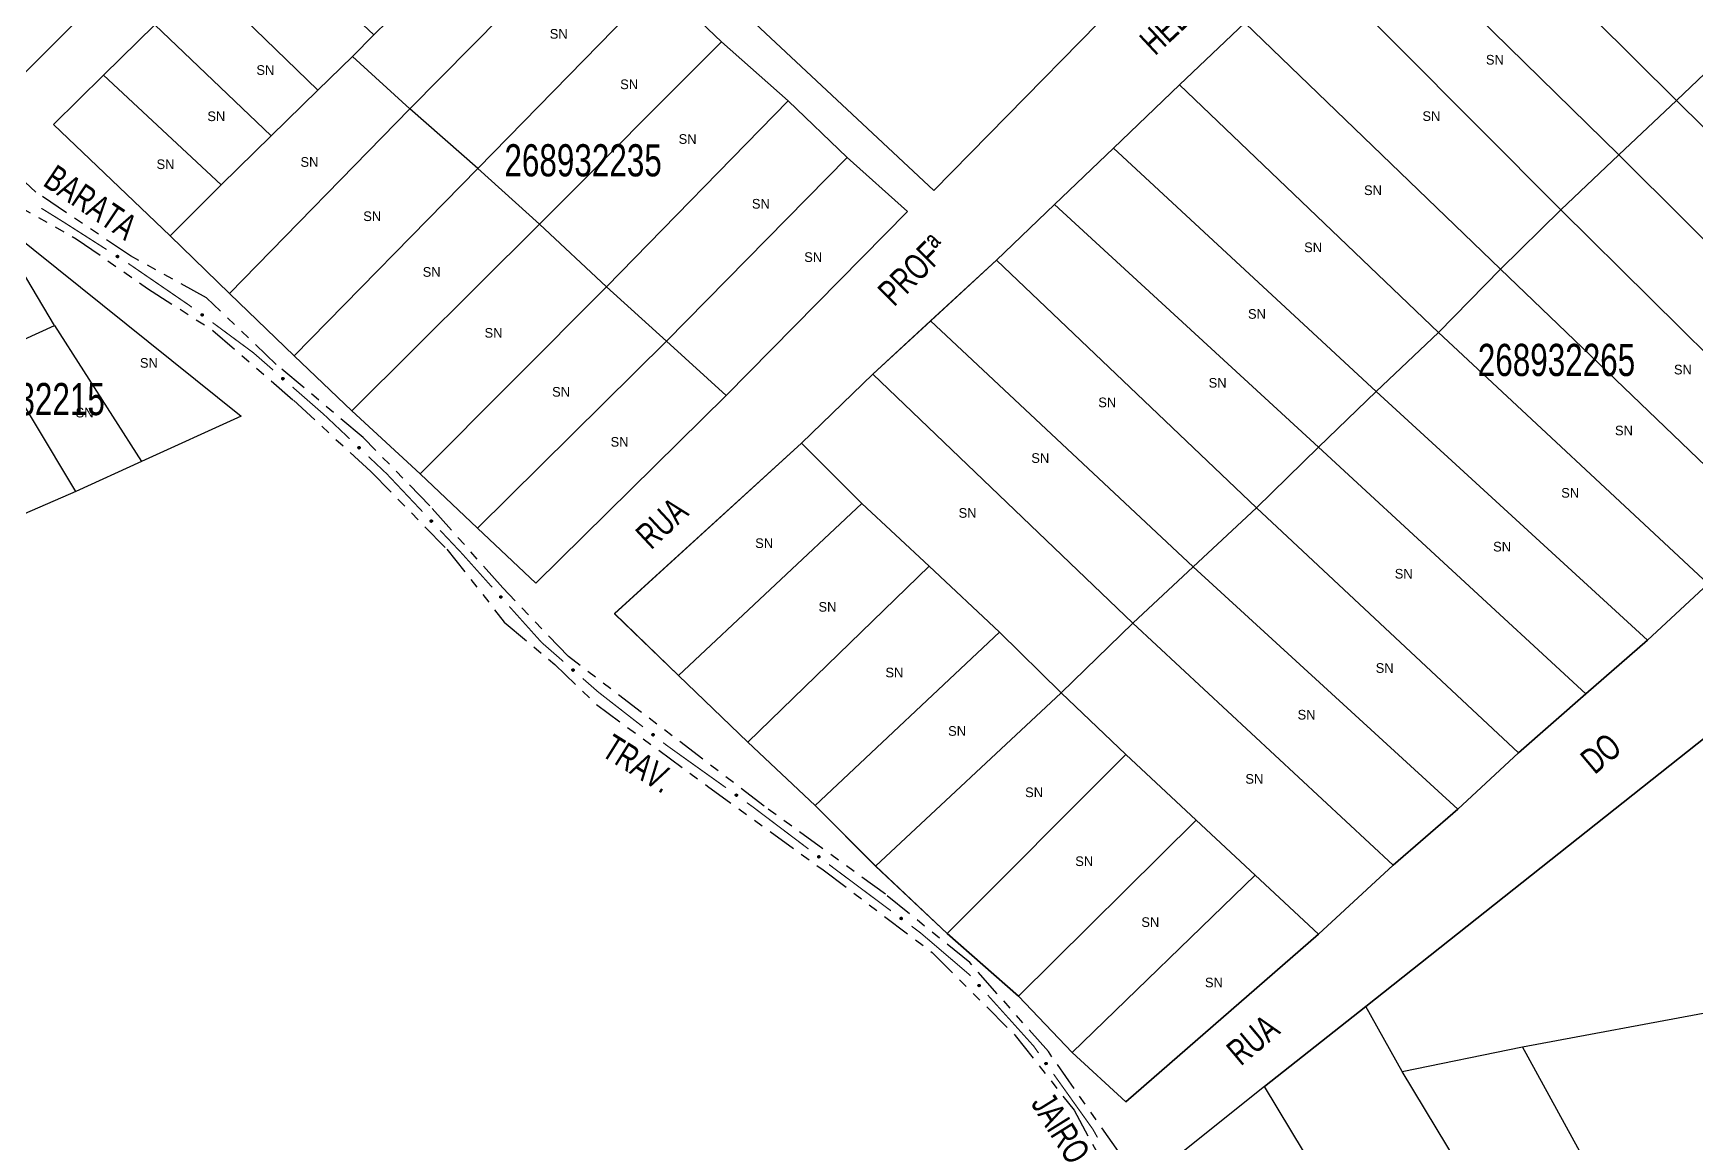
# Model space of a CAD drawing. Extents: x 207981 to 210201, y 4876477 to 4878908.
# Drawn here: x 208830 to 209088.5, y 4877516 to 4877688.4 of the extents above; entities that cross this region are included whole.
import ezdxf
from ezdxf.enums import TextEntityAlignment as Align

# ---------------------------------------------------------------- set-up
doc = ezdxf.new("R2010")
doc.units = 0
doc.header["$LTSCALE"] = 1.5
doc.header["$MEASUREMENT"] = 0
doc.linetypes.add('TRACO_25', pattern=[8, 3, -1, 1, -1, 1, -1])
for name, color, linetype in [('CD_MALHA_LOTES', 7, 'CONTINUOUS'), ('CD_TXT_QUADRA', 255, 'CONTINUOUS'), ('RU-QUADRA', 210, 'CONTINUOUS'), ('SV-EIXO-RUA-N-PAV', 6, 'CONTINUOUS'), ('SV-RUA-NAO-PAV', 7, 'CONTINUOUS'), ('SV-TXT-RUA-N-PAV', 7, 'CONTINUOUS'), ('Th_NmrPort', 1, 'CONTINUOUS')]:
    doc.layers.add(name, color=color, linetype=linetype)
doc.styles.add('ARIAL', font='ARIAL.SHX')

msp = doc.modelspace()

# ---------------------------------------------------------------- linework, layer by layer
at = {"layer": 'CD_MALHA_LOTES', "linetype": 'Continuous', "flags": 128}
for points in [[(208894.67, 4877734.41), (208970.02, 4877663.98)], [(209046.8, 4877716.4), (209085.49, 4877677.93)], [(208852.44, 4877705.95), (208825.6, 4877679.11)], [(209076.51, 4877669.49), (209037.4, 4877707.85)], [(208882.97, 4877688.14), (208864.790585, 4877705.251759)], [(208888.53, 4877676.65), (208917.33, 4877705.77)], [(208970.02, 4877663.98), (209006.99, 4877701.6)], [(209067.53, 4877660.94), (209029.06, 4877699.62)], [(208874.26, 4877679.53), (208856.31983, 4877696.9441)], [(208882.97, 4877688.14), (208891.89, 4877696.9)], [(208899.11, 4877667.4), (208927.37, 4877696.26)], [(208927.37, 4877696.26), (208936.99, 4877687.07)], [(208840.941176, 4877681.861549), (208848.929373, 4877689.69594)], [(208866.99, 4877672.43), (208848.929373, 4877689.69594)], [(208879.66, 4877684.77), (208882.97, 4877688.14)], [(209008.22, 4877680.39), (209018.37, 4877690.01)], [(209058.13, 4877651.75), (209018.37, 4877690.01)], [(208908.73, 4877658.75), (208936.99, 4877687.07)], [(208936.99, 4877687.07), (208947.36, 4877677.88)], [(209085.49, 4877677.93), (209095.32, 4877687.33)], [(208879.66, 4877684.77), (208874.26, 4877679.53)], [(208888.53, 4877676.65), (208879.66, 4877684.77)], [(208840.941176, 4877681.861549), (208833.17, 4877674.24)], [(208859.24, 4877664.84), (208840.941176, 4877681.861549)], [(208997.96, 4877670.56), (209008.22, 4877680.39)], [(209048.51, 4877641.91), (209008.22, 4877680.39)], [(208866.99, 4877672.43), (208874.26, 4877679.53)], [(208919.15, 4877648.97), (208947.36, 4877677.88)], [(208947.36, 4877677.88), (208956.55, 4877669.11)], [(209076.51, 4877669.49), (209085.49, 4877677.93)], [(209085.49, 4877677.93), (209127.7, 4877636.3)], [(208860.53, 4877647.95), (208888.53, 4877676.65)], [(208899.11, 4877667.4), (208888.53, 4877676.65)], [(208833.17, 4877674.24), (208851.28, 4877656.93)], [(208859.24, 4877664.84), (208866.99, 4877672.43)], [(208988.77, 4877661.79), (208997.96, 4877670.56)], [(209038.79, 4877632.72), (208997.96, 4877670.56)], [(208870.57, 4877638.28), (208899.11, 4877667.4)], [(208908.73, 4877658.75), (208899.11, 4877667.4)], [(208928.44, 4877640.53), (208956.55, 4877669.11)], [(208956.55, 4877669.11), (208965.95, 4877660.67)], [(209067.53, 4877660.94), (209076.51, 4877669.49)], [(209118.51, 4877627.75), (209076.51, 4877669.49)], [(208851.28, 4877656.93), (208859.24, 4877664.84)], [(208833.32, 4877642.99), (208822.83, 4877660.53)], [(208822.83, 4877660.53), (208862.33, 4877628.89)], [(208965.95, 4877660.67), (208937.74, 4877632.08)], [(208979.79, 4877653.14), (208988.77, 4877661.79)], [(209029.81, 4877624.07), (208988.77, 4877661.79)], [(209058.13, 4877651.75), (209067.53, 4877660.94)], [(209109.32, 4877619.63), (209067.53, 4877660.94)], [(208860.53, 4877647.95), (208851.28, 4877656.93)], [(208879.55, 4877629.73), (208908.73, 4877658.75)], [(208919.15, 4877648.97), (208908.73, 4877658.75)], [(208969.53, 4877643.73), (208979.79, 4877653.14)], [(209020.19, 4877614.66), (208979.79, 4877653.14)], [(209048.51, 4877641.91), (209058.13, 4877651.75)], [(209100.34, 4877611.3), (209058.13, 4877651.75)], [(208870.57, 4877638.28), (208860.53, 4877647.95)], [(208890.18, 4877619.95), (208919.15, 4877648.97)], [(208928.44, 4877640.53), (208919.15, 4877648.97)], [(208823.73, 4877638.64), (208833.32, 4877642.99)], [(208833.32, 4877642.99), (208846.82, 4877621.85)], [(208960.56, 4877635.4), (208969.53, 4877643.73)], [(209010.36, 4877605.47), (208969.53, 4877643.73)], [(209038.79, 4877632.72), (209048.51, 4877641.91)], [(209090.4, 4877602.85), (209048.51, 4877641.91)], [(208899.05, 4877611.51), (208928.44, 4877640.53)], [(208937.74, 4877632.08), (208928.44, 4877640.53)], [(208836.62, 4877617.2), (208823.73, 4877638.64)], [(208879.55, 4877629.73), (208870.57, 4877638.28)], [(208949.44, 4877624.71), (208960.56, 4877635.4)], [(209000.95, 4877596.71), (208960.56, 4877635.4)], [(208937.74, 4877632.08), (208908.14, 4877602.96)], [(209029.81, 4877624.07), (209038.79, 4877632.72)], [(209081, 4877594.09), (209038.79, 4877632.72)], [(208862.33, 4877628.89), (208846.82, 4877621.85)], [(208890.18, 4877619.95), (208879.55, 4877629.73)], [(208920.37, 4877598.2), (208949.44, 4877624.71)], [(208958.85, 4877615.3), (208949.44, 4877624.71)], [(209020.19, 4877614.66), (209029.81, 4877624.07)], [(209071.38, 4877585.75), (209029.81, 4877624.07)], [(208846.82, 4877621.85), (208836.62, 4877617.2)], [(208899.05, 4877611.51), (208890.18, 4877619.95)], [(208836.62, 4877617.2), (208826.28, 4877612.7)], [(208930.344622, 4877588.590889), (208958.85, 4877615.3)], [(208969.32, 4877605.58), (208958.85, 4877615.3)], [(209010.36, 4877605.47), (209020.19, 4877614.66)], [(209060.91, 4877576.56), (209020.19, 4877614.66)], [(208908.14, 4877602.96), (208899.05, 4877611.51)], [(208941.11, 4877578.22), (208969.32, 4877605.58)], [(208980.22, 4877595.32), (208969.32, 4877605.58)], [(209000.95, 4877596.71), (209010.36, 4877605.47)], [(209051.5, 4877567.8), (209010.36, 4877605.47)], [(209090.4, 4877602.85), (209081, 4877594.09)], [(208930.344622, 4877588.590889), (208920.37, 4877598.2)], [(209037.19, 4877537.17), (209115.96, 4877599.57)], [(208951.58, 4877568.39), (208980.22, 4877595.32)], [(208980.22, 4877595.32), (208989.84, 4877585.91)], [(208989.84, 4877585.91), (209000.95, 4877596.71)], [(209041.46, 4877559.14), (209000.95, 4877596.71)], [(209081, 4877594.09), (209071.38, 4877585.75)], [(208941.11, 4877578.22), (208930.344622, 4877588.590889)], [(208960.98, 4877558.98), (208989.84, 4877585.91)], [(208999.89, 4877576.3), (208989.84, 4877585.91)], [(209071.38, 4877585.75), (209060.91, 4877576.56)], [(208951.58, 4877568.39), (208941.11, 4877578.22)], [(208972.1, 4877548.51), (208999.89, 4877576.3)], [(209010.79, 4877566.14), (208999.89, 4877576.3)], [(209060.91, 4877576.56), (209051.5, 4877567.8)], [(208960.98, 4877558.98), (208951.58, 4877568.39)], [(209051.5, 4877567.8), (209041.46, 4877559.14)], [(208983.21, 4877538.78), (209010.79, 4877566.14)], [(209019.98, 4877557.59), (209010.79, 4877566.14)], [(208972.1, 4877548.51), (208960.98, 4877558.98)], [(209041.46, 4877559.14), (209029.81, 4877548.4)], [(208991.55, 4877530.02), (209019.98, 4877557.59)], [(209019.98, 4877557.59), (209029.81, 4877548.4)], [(208983.21, 4877538.78), (208972.1, 4877548.51)], [(209029.81, 4877548.4), (208999.89, 4877522.33)], [(208991.55, 4877530.02), (208983.21, 4877538.78)], [(209021.42, 4877524.75), (209037.19, 4877537.17)], [(209042.82, 4877527.04), (209037.19, 4877537.17)], [(209061.57, 4877530.92), (209091.05, 4877536.41)], [(209042.82, 4877527.04), (209061.57, 4877530.92)], [(209115.28, 4877432.87), (209061.57, 4877530.92)], [(208999.89, 4877522.33), (208991.55, 4877530.02)], [(209072.92, 4877477.29), (209042.82, 4877527.04)], [(209021.42, 4877524.75), (209006.18, 4877512.56)], [(209055.85, 4877467.69), (209021.42, 4877524.75)]]:
    msp.add_lwpolyline(points, dxfattribs=at)
at = {"layer": 'RU-QUADRA', "linetype": 'Continuous', "flags": 128}
for points in [[(208932.4, 4877772.56), (209006.99, 4877701.6), (208970.02, 4877663.98), (208894.67, 4877734.41)], [(208908.14, 4877602.96), (208899.05, 4877611.51), (208890.18, 4877619.95), (208879.55, 4877629.73), (208870.57, 4877638.28), (208860.53, 4877647.95), (208851.28, 4877656.93), (208833.17, 4877674.24), (208840.941176, 4877681.861549), (208848.929373, 4877689.69594), (208856.31983, 4877696.9441), (208864.790585, 4877705.251759), (208873.181356, 4877713.480973), (208881.594473, 4877721.732102), (208890.82, 4877730.78), (208909.21, 4877714.21), (208917.33, 4877705.77), (208927.37, 4877696.26), (208936.99, 4877687.07), (208947.36, 4877677.88), (208956.55, 4877669.11), (208965.95, 4877660.67), (208937.74, 4877632.08)], [(208862.33, 4877628.89), (208846.82, 4877621.85), (208836.62, 4877617.2), (208826.28, 4877612.7), (208815.19, 4877607.83), (208795.55, 4877598.84), (208780.86, 4877619.37), (208766.46, 4877638.49), (208788.35, 4877648.38), (208800.94, 4877652.73), (208812.19, 4877656.78), (208822.83, 4877660.53)]]:
    msp.add_lwpolyline(points, close=True, dxfattribs=at)
for points in [[(208825.6, 4877679.11), (208852.44, 4877705.95)], [(209018.374162, 4877690.006294), (209008.221475, 4877680.387959), (208997.961917, 4877670.555882), (208988.771063, 4877661.79251), (208979.79395, 4877653.136008), (208969.534392, 4877643.731414), (208960.56, 4877635.4), (208949.442758, 4877624.708484), (208920.374011, 4877598.204626), (208930.344622, 4877588.590889), (208941.106868, 4877578.219862), (208951.580166, 4877568.387786), (208960.984761, 4877558.983191), (208972.099282, 4877548.509893), (208983.213803, 4877538.784687), (208991.549694, 4877530.021315), (208999.885584, 4877522.326646), (209029.809295, 4877548.403022), (209041.458167, 4877559.143497), (209051.503984, 4877567.799999), (209060.908579, 4877576.563371), (209071.381878, 4877585.754225), (209081.000213, 4877594.090116), (209090.404808, 4877602.853488)], [(209115.964365, 4877599.568058), (209037.187109, 4877537.170986), (209021.41642, 4877524.752521), (209006.17904, 4877512.562616), (209055.776713, 4877430.128389), (209075.890055, 4877434.242481), (209079.394652, 4877428.604651), (209099.584181, 4877431.042631)]]:
    msp.add_lwpolyline(points, dxfattribs=at)
at = {"layer": 'SV-EIXO-RUA-N-PAV', "const_width": 0.18}
for points in [[(208831.262213, 4877661.198751), (208834.661824, 4877659.090993)], [(208834.661824, 4877659.090993), (208834.752905, 4877659.034523)], [(208834.752905, 4877659.034523), (208841.404167, 4877654.785105)], [(208844.771877, 4877652.626905), (208853.843895, 4877646.406093)], [(208853.843895, 4877646.406093), (208854.234237, 4877646.138429)], [(208854.234237, 4877646.138429), (208854.657678, 4877645.8252)], [(208857.873467, 4877643.446397), (208863.501097, 4877639.283492)], [(208863.501097, 4877639.283492), (208864.249289, 4877638.730035)], [(208864.249289, 4877638.730035), (208867.311788, 4877636.050348)], [(208870.322095, 4877633.41633), (208874.837555, 4877629.465302)], [(208874.837555, 4877629.465302), (208875.224687, 4877629.126561)], [(208875.224687, 4877629.126561), (208879.214342, 4877625.361676)], [(208882.123531, 4877622.616385), (208884.305423, 4877620.557417)], [(208884.305423, 4877620.557417), (208884.965354, 4877619.934665)], [(208884.965354, 4877619.934665), (208890.521941, 4877614.05122)], [(208893.268435, 4877611.143167), (208896.014929, 4877608.235115)], [(208896.014929, 4877608.235115), (208896.626715, 4877607.587341)], [(208896.626715, 4877607.587341), (208901.368204, 4877602.290543)], [(208904.036086, 4877599.310206), (208904.240898, 4877599.081408)], [(208904.240898, 4877599.081408), (208908.711165, 4877594.100252)], [(208908.711165, 4877594.100252), (208909.042635, 4877593.730901)], [(208909.042635, 4877593.730901), (208912.43203, 4877590.765179)], [(208915.442337, 4877588.131161), (208917.700067, 4877586.155647)], [(208917.700067, 4877586.155647), (208917.822954, 4877586.048122)], [(208917.822954, 4877586.048122), (208924.793355, 4877580.61664)], [(208927.948556, 4877578.158041), (208928.386775, 4877577.816573)], [(208928.386775, 4877577.816573), (208937.699506, 4877571.164621)], [(208940.95444, 4877568.839669), (208941.768174, 4877568.25843)], [(208941.768174, 4877568.25843), (208941.831638, 4877568.213099)], [(208941.831638, 4877568.213099), (208950.546943, 4877561.630262)], [(208953.738775, 4877559.21941), (208954.536733, 4877558.616697)], [(208954.536733, 4877558.616697), (208954.727732, 4877558.472432)], [(208954.727732, 4877558.472432), (208963.352305, 4877552.037518)], [(208966.558275, 4877549.645499), (208967.359767, 4877549.047494)], [(208967.359767, 4877549.047494), (208967.966806, 4877548.594574)], [(208967.966806, 4877548.594574), (208974.993332, 4877542.590088)], [(208974.993332, 4877542.590088), (208975.512393, 4877542.146527)], [(208975.512393, 4877542.146527), (208975.724772, 4877541.910874)], [(208978.402657, 4877538.939522), (208985.097369, 4877531.511142)], [(208985.097369, 4877531.511142), (208985.527444, 4877531.033936)], [(208985.527444, 4877531.033936), (208986.315414, 4877529.928425)], [(208988.637088, 4877526.671152), (208994.441272, 4877518.527968)], [(208994.441272, 4877518.527968), (208994.719341, 4877518.137842)], [(208994.719341, 4877518.137842), (208995.47309, 4877516.816838)]]:
    msp.add_lwpolyline(points, dxfattribs=at)
at = {"layer": 'SV-EIXO-RUA-N-PAV'}
for points in [[(208843.027746, 4877653.878447), (208843.075355, 4877653.889647), (208843.118563, 4877653.889537), (208843.154574, 4877653.879073), (208843.183984, 4877653.861529), (208843.212052, 4877653.840192), (208843.235603, 4877653.812436), (208843.254918, 4877653.77584), (208843.266488, 4877653.72816), (208843.263467, 4877653.683906), (208843.255097, 4877653.648052), (208843.238569, 4877653.616331), (208843.217383, 4877653.589412), (208843.187743, 4877653.565902), (208843.150466, 4877653.54669), (208843.102241, 4877653.536216), (208843.059882, 4877653.536614), (208843.025316, 4877653.54765), (208842.993531, 4877653.564468), (208842.965138, 4877653.586596), (208842.942176, 4877653.613975), (208842.9229, 4877653.651542), (208842.913193, 4877653.699277), (208842.913108, 4877653.74153), (208842.923656, 4877653.776241), (208842.940918, 4877653.807161), (208842.961977, 4877653.835572), (208842.988892, 4877653.860408), (208843.027746, 4877653.878447)], [(208856.215526, 4877644.809744), (208856.263788, 4877644.817665), (208856.306888, 4877644.814604), (208856.3421, 4877644.801704), (208856.370243, 4877644.782192), (208856.396787, 4877644.758987), (208856.418387, 4877644.729687), (208856.435157, 4877644.691857), (208856.443443, 4877644.643498), (208856.437405, 4877644.599554), (208856.426606, 4877644.564355), (208856.407949, 4877644.533837), (208856.384974, 4877644.508429), (208856.353797, 4877644.486999), (208856.315294, 4877644.470378), (208856.266466, 4877644.463223), (208856.224234, 4877644.466514), (208856.190503, 4877644.479885), (208856.159941, 4877644.498836), (208856.133126, 4877644.522851), (208856.112088, 4877644.551735), (208856.095424, 4877644.590532), (208856.089, 4877644.638818), (208856.091802, 4877644.680978), (208856.104696, 4877644.714888), (208856.12403, 4877644.744556), (208856.146981, 4877644.771462), (208856.17553, 4877644.794401), (208856.215526, 4877644.809744)], [(208868.7813, 4877634.910797), (208868.830049, 4877634.914742), (208868.872753, 4877634.908163), (208868.906791, 4877634.892425), (208868.933243, 4877634.870674), (208868.957799, 4877634.845375), (208868.976928, 4877634.814405), (208868.990546, 4877634.77533), (208868.994846, 4877634.726455), (208868.985232, 4877634.683152), (208868.971588, 4877634.648956), (208868.950496, 4877634.620067), (208868.925519, 4877634.596625), (208868.892692, 4877634.577818), (208868.852958, 4877634.564404), (208868.803709, 4877634.561269), (208868.761887, 4877634.568006), (208868.729363, 4877634.584093), (208868.700455, 4877634.605481), (208868.675695, 4877634.631611), (208868.657093, 4877634.662119), (208868.643659, 4877634.70215), (208868.641209, 4877634.7508), (208868.647452, 4877634.792589), (208868.663078, 4877634.82533), (208868.684776, 4877634.853316), (208868.709852, 4877634.878254), (208868.740183, 4877634.898779), (208868.7813, 4877634.910797)], [(208880.639989, 4877624.167703), (208880.688852, 4877624.169812), (208880.731279, 4877624.161634), (208880.764701, 4877624.144627), (208880.790317, 4877624.121898), (208880.813905, 4877624.095693), (208880.831857, 4877624.064027), (208880.843996, 4877624.024467), (208880.846457, 4877623.975466), (208880.835222, 4877623.932554), (208880.820302, 4877623.898895), (208880.798139, 4877623.87082), (208880.772299, 4877623.848332), (208880.738789, 4877623.830772), (208880.698579, 4877623.818861), (208880.649246, 4877623.81758), (208880.607707, 4877623.825883), (208880.575811, 4877623.843182), (208880.547727, 4877623.865641), (208880.523967, 4877623.892683), (208880.506524, 4877623.923869), (208880.494604, 4877623.964376), (208880.493985, 4877624.013084), (208880.501793, 4877624.054608), (208880.518639, 4877624.086739), (208880.541373, 4877624.11389), (208880.567369, 4877624.137868), (208880.598449, 4877624.157239), (208880.639989, 4877624.167703)], [(208891.876563, 4877612.777235), (208891.925467, 4877612.776531), (208891.967353, 4877612.765926), (208891.999742, 4877612.747026), (208892.024008, 4877612.722861), (208892.04605, 4877612.695343), (208892.062151, 4877612.662697), (208892.071996, 4877612.622504), (208892.071634, 4877612.573443), (208892.05795, 4877612.531248), (208892.041119, 4877612.498503), (208892.017378, 4877612.471748), (208891.990287, 4877612.450784), (208891.955823, 4877612.43518), (208891.914994, 4877612.425602), (208891.86567, 4877612.427159), (208891.824677, 4877612.437838), (208891.793829, 4877612.456942), (208891.767083, 4877612.480979), (208891.744917, 4877612.509343), (208891.729296, 4877612.54148), (208891.719726, 4877612.582606), (208891.721909, 4877612.631269), (208891.732092, 4877612.672276), (208891.750758, 4877612.703384), (208891.775016, 4877612.729183), (208891.802347, 4877612.751626), (208891.834491, 4877612.769178), (208891.876563, 4877612.777235)], [(208902.688333, 4877600.980849), (208902.7372, 4877600.97884), (208902.778788, 4877600.967121), (208902.810662, 4877600.947362), (208902.834274, 4877600.922558), (208902.855573, 4877600.894462), (208902.870797, 4877600.861397), (208902.879565, 4877600.820956), (208902.877894, 4877600.771922), (208902.863088, 4877600.730108), (208902.845389, 4877600.697823), (208902.820943, 4877600.671712), (208902.793302, 4877600.651479), (208902.758433, 4877600.6368), (208902.717363, 4877600.628315), (208902.668098, 4877600.631189), (208902.627405, 4877600.642958), (208902.597078, 4877600.662879), (208902.570983, 4877600.687622), (208902.549582, 4877600.716567), (208902.534825, 4877600.74911), (208902.526356, 4877600.790476), (208902.529837, 4877600.839064), (208902.541112, 4877600.879784), (208902.560601, 4877600.910383), (208902.585539, 4877600.935525), (208902.61346, 4877600.95723), (208902.64606, 4877600.973918), (208902.688333, 4877600.980849)], [(208913.901542, 4877589.625628), (208913.950291, 4877589.629573), (208913.992995, 4877589.622994), (208914.027033, 4877589.607256), (208914.053485, 4877589.585506), (208914.078041, 4877589.560206), (208914.09717, 4877589.529236), (208914.110788, 4877589.490161), (208914.115088, 4877589.441287), (208914.105474, 4877589.397983), (208914.09183, 4877589.363787), (208914.070738, 4877589.334899), (208914.045761, 4877589.311456), (208914.012934, 4877589.292649), (208913.9732, 4877589.279235), (208913.923951, 4877589.276101), (208913.882129, 4877589.282837), (208913.849606, 4877589.298924), (208913.820697, 4877589.320313), (208913.795937, 4877589.346442), (208913.777335, 4877589.376951), (208913.763901, 4877589.416981), (208913.761452, 4877589.465631), (208913.767694, 4877589.50742), (208913.78332, 4877589.540161), (208913.805018, 4877589.568147), (208913.830094, 4877589.593085), (208913.860425, 4877589.613611), (208913.901542, 4877589.625628)], [(208926.325281, 4877579.562485), (208926.373727, 4877579.569195), (208926.416736, 4877579.565055), (208926.451614, 4877579.551278), (208926.47926, 4877579.531067), (208926.505215, 4877579.507204), (208926.526074, 4877579.477372), (208926.541892, 4877579.439134), (208926.548964, 4877579.390584), (208926.541827, 4877579.346804), (208926.530149, 4877579.311887), (208926.510734, 4877579.281846), (208926.48713, 4877579.257021), (208926.455426, 4877579.236378), (208926.416519, 4877579.220727), (208926.367527, 4877579.214797), (208926.32539, 4877579.219145), (208926.292005, 4877579.233357), (208926.261927, 4877579.253067), (208926.235722, 4877579.277746), (208926.215414, 4877579.307148), (208926.199727, 4877579.34635), (208926.194515, 4877579.394782), (208926.198371, 4877579.436858), (208926.212111, 4877579.470434), (208926.232182, 4877579.499609), (208926.2558, 4877579.525932), (208926.284914, 4877579.548149), (208926.325281, 4877579.562485)], [(208939.274039, 4877570.175234), (208939.322163, 4877570.183957), (208939.365307, 4877570.181613), (208939.400729, 4877570.169302), (208939.429193, 4877570.15026), (208939.45612, 4877570.1275), (208939.478204, 4877570.098564), (208939.495602, 4877570.061018), (208939.504691, 4877570.012804), (208939.499386, 4877569.968765), (208939.489173, 4877569.933392), (208939.471027, 4877569.902568), (208939.448479, 4877569.876781), (208939.417662, 4877569.854834), (208939.379441, 4877569.837575), (208939.330739, 4877569.829609), (208939.288458, 4877569.832196), (208939.254509, 4877569.845005), (208939.223636, 4877569.863444), (208939.196425, 4877569.887009), (208939.17491, 4877569.915539), (208939.157601, 4877569.954053), (208939.150375, 4877570.002226), (208939.152475, 4877570.044426), (208939.164803, 4877570.078546), (208939.183641, 4877570.108532), (208939.206141, 4877570.135817), (208939.234304, 4877570.159228), (208939.274039, 4877570.175234)], [(208952.094555, 4877560.599274), (208952.142894, 4877560.606712), (208952.18596, 4877560.60322), (208952.221042, 4877560.589969), (208952.248989, 4877560.570176), (208952.275299, 4877560.546706), (208952.296605, 4877560.517192), (208952.312996, 4877560.479196), (208952.320798, 4877560.430757), (208952.314321, 4877560.386875), (208952.303169, 4877560.351786), (208952.284208, 4877560.321457), (208952.260981, 4877560.296279), (208952.229591, 4877560.275162), (208952.190923, 4877560.258927), (208952.142026, 4877560.252261), (208952.099829, 4877560.255974), (208952.066233, 4877560.269682), (208952.035862, 4877560.288938), (208952.009289, 4877560.31322), (208951.988541, 4877560.342313), (208951.972266, 4877560.381274), (208951.966326, 4877560.429623), (208951.969549, 4877560.471752), (208951.982782, 4877560.505531), (208952.002412, 4877560.535005), (208952.02563, 4877560.56168), (208952.054408, 4877560.584332), (208952.094555, 4877560.599274)], [(208964.905959, 4877551.015659), (208964.954254, 4877551.023381), (208964.997341, 4877551.020142), (208965.032499, 4877551.007098), (208965.060562, 4877550.98747), (208965.08701, 4877550.964156), (208965.10849, 4877550.934767), (208965.125104, 4877550.896868), (208965.133191, 4877550.848476), (208965.126972, 4877550.804557), (208965.116028, 4877550.769403), (208965.097245, 4877550.738962), (208965.074166, 4877550.713649), (208965.042901, 4877550.692347), (208965.00433, 4877550.675885), (208964.955473, 4877550.668931), (208964.913255, 4877550.672396), (208964.879579, 4877550.685906), (208964.849095, 4877550.704982), (208964.822379, 4877550.729107), (208964.801461, 4877550.758077), (208964.784956, 4877550.796942), (208964.778732, 4877550.845255), (208964.781707, 4877550.887403), (208964.79474, 4877550.921259), (208964.814197, 4877550.950848), (208964.837258, 4877550.977659), (208964.865901, 4877551.000481), (208964.905959, 4877551.015659)], [(208977.049296, 4877540.605625), (208977.09817, 4877540.60378), (208977.139797, 4877540.5922), (208977.171736, 4877540.572549), (208977.195432, 4877540.547825), (208977.216825, 4877540.5198), (208977.232161, 4877540.486787), (208977.241065, 4877540.446376), (208977.239558, 4877540.397336), (208977.224893, 4877540.355472), (208977.207303, 4877540.323128), (208977.182944, 4877540.296935), (208977.155371, 4877540.276609), (208977.120552, 4877540.261814), (208977.079511, 4877540.25319), (208977.030236, 4877540.255899), (208976.989504, 4877540.267531), (208976.95911, 4877540.28735), (208976.932932, 4877540.312005), (208976.911434, 4877540.340877), (208976.896568, 4877540.373371), (208976.88796, 4877540.414708), (208976.891277, 4877540.463307), (208976.902415, 4877540.504065), (208976.921802, 4877540.53473), (208976.946655, 4877540.559955), (208976.974503, 4877540.581754), (208977.007047, 4877540.598551), (208977.049296, 4877540.605625)], [(208987.482497, 4877528.480683), (208987.530842, 4877528.473278), (208987.570877, 4877528.457028), (208987.600368, 4877528.433864), (208987.621091, 4877528.406599), (208987.63915, 4877528.376318), (208987.650621, 4877528.341772), (208987.65486, 4877528.300609), (208987.647772, 4877528.252061), (208987.62843, 4877528.212142), (208987.607267, 4877528.182015), (208987.580081, 4877528.158769), (208987.550371, 4877528.141719), (208987.514092, 4877528.13099), (208987.472335, 4877528.127101), (208987.423691, 4877528.13541), (208987.38455, 4877528.15161), (208987.356614, 4877528.174764), (208987.333417, 4877528.202243), (208987.315351, 4877528.233379), (208987.304286, 4877528.267355), (208987.300447, 4877528.309404), (208987.309283, 4877528.357308), (208987.324995, 4877528.396531), (208987.347752, 4877528.424785), (208987.375319, 4877528.447013), (208987.40547, 4877528.465495), (208987.439717, 4877528.478472), (208987.482497, 4877528.480683)]]:
    msp.add_lwpolyline(points, close=True, dxfattribs=at)
for points in [[(208842.913108, 4877653.74153), (208843.217383, 4877653.589412)], [(208842.913193, 4877653.699277), (208843.187743, 4877653.565902)], [(208842.91444, 4877653.718391), (208843.198013, 4877653.57932)], [(208842.920892, 4877653.756369), (208843.225163, 4877653.604074)], [(208842.922106, 4877653.674632), (208843.166264, 4877653.557504)], [(208842.9229, 4877653.651542), (208843.150466, 4877653.54669)], [(208842.923656, 4877653.776241), (208843.238569, 4877653.616331)], [(208842.934244, 4877653.789939), (208843.243944, 4877653.630936)], [(208842.93846, 4877653.631799), (208843.119566, 4877653.545238)], [(208842.940918, 4877653.807161), (208843.255097, 4877653.648052)], [(208842.942176, 4877653.613975), (208843.102241, 4877653.536216)], [(208842.955229, 4877653.820251), (208843.25605, 4877653.67016)], [(208842.957657, 4877653.598484), (208843.075391, 4877653.539457)], [(208842.961977, 4877653.835572), (208843.263467, 4877653.683906)], [(208842.965138, 4877653.586596), (208843.059882, 4877653.536614)], [(208842.979345, 4877653.845325), (208843.261352, 4877653.708872)], [(208842.988892, 4877653.860408), (208843.266488, 4877653.72816)], [(208843.00806, 4877653.86746), (208843.256721, 4877653.752312)], [(208843.027746, 4877653.878447), (208843.254918, 4877653.77584)], [(208843.053927, 4877653.883494), (208843.238802, 4877653.797764)], [(208843.075355, 4877653.889647), (208843.235603, 4877653.812436)], [(208843.099986, 4877653.889691), (208843.215836, 4877653.830248)], [(208843.118563, 4877653.889537), (208843.212052, 4877653.840192)], [(208856.089, 4877644.638818), (208856.353797, 4877644.486999)], [(208856.09155, 4877644.657802), (208856.36496, 4877644.499683)], [(208856.091802, 4877644.680978), (208856.384974, 4877644.508429)], [(208856.095424, 4877644.590532), (208856.315294, 4877644.470378)], [(208856.096209, 4877644.613621), (208856.331794, 4877644.480087)], [(208856.100582, 4877644.69525), (208856.393737, 4877644.522525)], [(208856.104696, 4877644.714888), (208856.407949, 4877644.533837)], [(208856.109598, 4877644.569771), (208856.284367, 4877644.471041)], [(208856.112088, 4877644.551735), (208856.266466, 4877644.463223)], [(208856.116195, 4877644.72783), (208856.41431, 4877644.548041)], [(208856.12403, 4877644.744556), (208856.426606, 4877644.564355)], [(208856.126474, 4877644.535223), (208856.239901, 4877644.468291)], [(208856.133126, 4877644.522851), (208856.224234, 4877644.466514)], [(208856.139202, 4877644.756637), (208856.429067, 4877644.586346)], [(208856.146981, 4877644.771462), (208856.437405, 4877644.599554)], [(208856.164974, 4877644.780005), (208856.437001, 4877644.624606)], [(208856.17553, 4877644.794401), (208856.443443, 4877644.643498)], [(208856.195134, 4877644.800127), (208856.435348, 4877644.668261)], [(208856.215526, 4877644.809744), (208856.435157, 4877644.691857)], [(208856.24199, 4877644.81299), (208856.420576, 4877644.714831)], [(208856.263788, 4877644.817665), (208856.418387, 4877644.729687)], [(208856.288365, 4877644.816026), (208856.399883, 4877644.748808)], [(208856.306888, 4877644.814604), (208856.396787, 4877644.758987)], [(208868.641209, 4877634.7508), (208868.892692, 4877634.577818)], [(208868.643659, 4877634.70215), (208868.852958, 4877634.564404)], [(208868.645304, 4877634.769512), (208868.904855, 4877634.589546)], [(208868.646331, 4877634.725098), (208868.870197, 4877634.57273)], [(208868.647452, 4877634.792589), (208868.925519, 4877634.596625)], [(208868.656087, 4877634.680299), (208868.822189, 4877634.567596)], [(208868.657093, 4877634.662119), (208868.803709, 4877634.561269)], [(208868.657371, 4877634.806095), (208868.935406, 4877634.609956)], [(208868.663078, 4877634.82533), (208868.950496, 4877634.620067)], [(208868.670079, 4877634.644486), (208868.777647, 4877634.568494)], [(208868.675598, 4877634.837288), (208868.957998, 4877634.633703)], [(208868.675695, 4877634.631611), (208868.761887, 4877634.568006)], [(208868.684776, 4877634.853316), (208868.971588, 4877634.648956)], [(208868.700886, 4877634.864116), (208868.97584, 4877634.670672)], [(208868.709852, 4877634.878254), (208868.985232, 4877634.683152)], [(208868.728484, 4877634.885295), (208868.98688, 4877634.708154)], [(208868.740183, 4877634.898779), (208868.994846, 4877634.726455)], [(208868.76019, 4877634.902881), (208868.988805, 4877634.751797)], [(208868.7813, 4877634.910797), (208868.990546, 4877634.77533)], [(208868.807941, 4877634.911867), (208868.977894, 4877634.79942)], [(208868.830049, 4877634.914742), (208868.976928, 4877634.814405)], [(208868.854409, 4877634.911097), (208868.960052, 4877634.834977)], [(208868.872753, 4877634.908163), (208868.957799, 4877634.845375)], [(208880.493985, 4877624.013084), (208880.738789, 4877623.830772)], [(208880.494604, 4877623.964376), (208880.698579, 4877623.818861)], [(208880.498137, 4877623.987207), (208880.716119, 4877623.826534)], [(208880.49878, 4877624.031628), (208880.751384, 4877623.842035)], [(208880.501793, 4877624.054608), (208880.772299, 4877623.848332)], [(208880.506202, 4877623.942073), (208880.667952, 4877623.823207)], [(208880.506524, 4877623.923869), (208880.649246, 4877623.81758)], [(208880.512213, 4877624.067732), (208880.78268, 4877623.861282)], [(208880.518639, 4877624.086739), (208880.798139, 4877623.87082)], [(208880.518838, 4877623.905759), (208880.623475, 4877623.825779)], [(208880.523967, 4877623.892683), (208880.607707, 4877623.825883)], [(208880.5316, 4877624.098218), (208880.806149, 4877623.884164)], [(208880.541373, 4877624.11389), (208880.820302, 4877623.898895)], [(208880.557878, 4877624.124076), (208880.825368, 4877623.920436)], [(208880.567369, 4877624.137868), (208880.835222, 4877623.932554)], [(208880.586252, 4877624.144204), (208880.837808, 4877623.957477)], [(208880.598449, 4877624.157239), (208880.846457, 4877623.975466)], [(208880.618596, 4877624.160586), (208880.841372, 4877624.001017)], [(208880.639989, 4877624.167703), (208880.843996, 4877624.024467)], [(208880.666652, 4877624.16777), (208880.832259, 4877624.049016)], [(208880.688852, 4877624.169812), (208880.831857, 4877624.064027)], [(208880.713057, 4877624.165254), (208880.815765, 4877624.085218)], [(208880.731279, 4877624.161634), (208880.813905, 4877624.095693)], [(208891.719726, 4877612.582606), (208891.914994, 4877612.425602)], [(208891.721909, 4877612.631269), (208891.955823, 4877612.43518)], [(208891.724566, 4877612.605196), (208891.932946, 4877612.432253)], [(208891.727762, 4877612.649507), (208891.969045, 4877612.4457)], [(208891.729296, 4877612.54148), (208891.86567, 4877612.427159)], [(208891.730022, 4877612.559673), (208891.884668, 4877612.431702)], [(208891.732092, 4877612.672276), (208891.990287, 4877612.450784)], [(208891.740548, 4877612.522693), (208891.840412, 4877612.436827)], [(208891.743249, 4877612.684779), (208892.001396, 4877612.463116)], [(208891.744917, 4877612.509343), (208891.824677, 4877612.437838)], [(208891.750758, 4877612.703384), (208892.017378, 4877612.471748)], [(208891.764357, 4877612.714098), (208892.026142, 4877612.48461)], [(208891.775016, 4877612.729183), (208892.041119, 4877612.498503)], [(208891.792079, 4877612.738403), (208892.047415, 4877612.519717)], [(208891.802347, 4877612.751626), (208892.05795, 4877612.531248)], [(208891.821564, 4877612.756866), (208892.061965, 4877612.555981)], [(208891.834491, 4877612.769178), (208892.071634, 4877612.573443)], [(208891.854797, 4877612.77136), (208892.068027, 4877612.599244)], [(208891.876563, 4877612.777235), (208892.071996, 4877612.622504)], [(208891.903186, 4877612.775769), (208892.061689, 4877612.647688)], [(208891.925467, 4877612.776531), (208892.062151, 4877612.662697)], [(208891.94937, 4877612.770589), (208892.047305, 4877612.684779)], [(208891.967353, 4877612.765926), (208892.04605, 4877612.695343)], [(208902.526356, 4877600.790476), (208902.717363, 4877600.628315)], [(208902.529837, 4877600.839064), (208902.758433, 4877600.6368)], [(208902.531797, 4877600.812929), (208902.735487, 4877600.634485)], [(208902.534825, 4877600.74911), (208902.668098, 4877600.631189)], [(208902.536036, 4877600.767277), (208902.687211, 4877600.635223)], [(208902.536176, 4877600.857139), (208902.771931, 4877600.646964)], [(208902.541112, 4877600.879784), (208902.793302, 4877600.651479)], [(208902.545572, 4877600.730028), (208902.643108, 4877600.641528)], [(208902.549582, 4877600.716567), (208902.627405, 4877600.642958)], [(208902.552598, 4877600.891985), (208902.804736, 4877600.663509)], [(208902.560601, 4877600.910383), (208902.820943, 4877600.671712)], [(208902.574482, 4877600.92073), (208902.830046, 4877600.684335)], [(208902.585539, 4877600.935525), (208902.845389, 4877600.697823)], [(208902.602842, 4877600.944286), (208902.85225, 4877600.718861)], [(208902.61346, 4877600.95723), (208902.863088, 4877600.730108)], [(208902.63281, 4877600.961955), (208902.867762, 4877600.754724)], [(208902.64606, 4877600.973918), (208902.877894, 4877600.771922)], [(208902.666418, 4877600.975558), (208902.874977, 4877600.79781)], [(208902.688333, 4877600.980849), (208902.879565, 4877600.820956)], [(208902.714907, 4877600.978673), (208902.869935, 4877600.846406)], [(208902.7372, 4877600.97884), (208902.870797, 4877600.861397)], [(208902.760937, 4877600.972262), (208902.856546, 4877600.883867)], [(208902.778788, 4877600.967121), (208902.855573, 4877600.894462)], [(208913.880432, 4877589.617712), (208914.109047, 4877589.466629)], [(208913.901542, 4877589.625628), (208914.110788, 4877589.490161)], [(208913.928183, 4877589.626698), (208914.098136, 4877589.514251)], [(208913.950291, 4877589.629573), (208914.09717, 4877589.529236)], [(208913.974651, 4877589.625928), (208914.080294, 4877589.549808)], [(208913.992995, 4877589.622994), (208914.078041, 4877589.560206)], [(208913.761452, 4877589.465631), (208914.012934, 4877589.292649)], [(208913.763901, 4877589.416981), (208913.9732, 4877589.279235)], [(208913.765547, 4877589.484343), (208914.025097, 4877589.304377)], [(208913.766573, 4877589.439929), (208913.990439, 4877589.287562)], [(208913.767694, 4877589.50742), (208914.045761, 4877589.311456)], [(208913.776329, 4877589.39513), (208913.942431, 4877589.282427)], [(208913.777335, 4877589.376951), (208913.923951, 4877589.276101)], [(208913.777613, 4877589.520926), (208914.055648, 4877589.324787)], [(208913.78332, 4877589.540161), (208914.070738, 4877589.334899)], [(208913.790321, 4877589.359317), (208913.897889, 4877589.283326)], [(208913.79584, 4877589.552119), (208914.07824, 4877589.348534)], [(208913.795937, 4877589.346442), (208913.882129, 4877589.282837)], [(208913.805018, 4877589.568147), (208914.09183, 4877589.363787)], [(208913.821128, 4877589.578947), (208914.096082, 4877589.385503)], [(208913.830094, 4877589.593085), (208914.105474, 4877589.397983)], [(208913.848726, 4877589.600127), (208914.107122, 4877589.422985)], [(208913.860425, 4877589.613611), (208914.115088, 4877589.441287)], [(208926.194515, 4877579.394782), (208926.455426, 4877579.236378)], [(208926.197539, 4877579.413696), (208926.466903, 4877579.248779)], [(208926.198371, 4877579.436858), (208926.48713, 4877579.257021)], [(208926.199727, 4877579.34635), (208926.416519, 4877579.220727)], [(208926.20109, 4877579.369412), (208926.433257, 4877579.23002)], [(208926.207506, 4877579.450906), (208926.496243, 4877579.270893)], [(208926.212111, 4877579.470434), (208926.510734, 4877579.281846)], [(208926.213377, 4877579.325241), (208926.385618, 4877579.222164)], [(208926.215414, 4877579.307148), (208926.367527, 4877579.214797)], [(208926.22393, 4877579.483085), (208926.517449, 4877579.295886)], [(208926.229382, 4877579.290281), (208926.341097, 4877579.220529)], [(208926.232182, 4877579.499609), (208926.530149, 4877579.311887)], [(208926.235722, 4877579.277746), (208926.32539, 4877579.219145)], [(208926.247652, 4877579.511307), (208926.53316, 4877579.33381)], [(208926.2558, 4877579.525932), (208926.541827, 4877579.346804)], [(208926.274001, 4877579.534022), (208926.542051, 4877579.371859)], [(208926.284914, 4877579.548149), (208926.548964, 4877579.390584)], [(208926.304656, 4877579.553382), (208926.541491, 4877579.415541)], [(208926.325281, 4877579.562485), (208926.541892, 4877579.439134)], [(208926.351819, 4877579.565068), (208926.52789, 4877579.462467)], [(208926.373727, 4877579.569195), (208926.526074, 4877579.477372)], [(208926.398255, 4877579.566941), (208926.508055, 4877579.496951)], [(208926.416736, 4877579.565055), (208926.505215, 4877579.507204)], [(208939.150375, 4877570.002226), (208939.417662, 4877569.854834)], [(208939.152475, 4877570.044426), (208939.448479, 4877569.876781)], [(208939.152609, 4877570.021249), (208939.428612, 4877569.867703)], [(208939.157601, 4877569.954053), (208939.379441, 4877569.837575)], [(208939.158002, 4877569.977152), (208939.395777, 4877569.847558)], [(208939.161016, 4877570.058843), (208939.457006, 4877569.89102)], [(208939.164803, 4877570.078546), (208939.471027, 4877569.902568)], [(208939.17212, 4877569.933531), (208939.348508, 4877569.837723)], [(208939.17491, 4877569.915539), (208939.330739, 4877569.829609)], [(208939.176085, 4877570.091678), (208939.477151, 4877569.916876)], [(208939.183641, 4877570.108532), (208939.489173, 4877569.933392)], [(208939.189568, 4877569.899269), (208939.304093, 4877569.834234)], [(208939.196425, 4877569.887009), (208939.288458, 4877569.832196)], [(208939.19861, 4877570.120864), (208939.491268, 4877569.955421)], [(208939.206141, 4877570.135817), (208939.499386, 4877569.968765)], [(208939.223989, 4877570.144658), (208939.498565, 4877569.993808)], [(208939.234304, 4877570.159228), (208939.504691, 4877570.012804)], [(208939.25381, 4877570.165279), (208939.496185, 4877570.037429)], [(208939.274039, 4877570.175234), (208939.495602, 4877570.061018)], [(208939.300445, 4877570.17892), (208939.48064, 4877570.083747)], [(208939.322163, 4877570.183957), (208939.478204, 4877570.098564)], [(208939.346763, 4877570.182727), (208939.459385, 4877570.117375)], [(208939.365307, 4877570.181613), (208939.45612, 4877570.1275)], [(208951.966326, 4877560.429623), (208952.229591, 4877560.275162)], [(208951.969065, 4877560.44858), (208952.240879, 4877560.287734)], [(208951.969549, 4877560.471752), (208952.260981, 4877560.296279)], [(208951.972266, 4877560.381274), (208952.190923, 4877560.258927)], [(208951.973282, 4877560.404355), (208952.207519, 4877560.268471)], [(208951.978471, 4877560.485936), (208952.269884, 4877560.310287)], [(208951.982782, 4877560.505531), (208952.284208, 4877560.321457)], [(208951.986232, 4877560.360373), (208952.160005, 4877560.259899)], [(208951.988541, 4877560.342313), (208952.142026, 4877560.252261)], [(208951.99441, 4877560.518358), (208952.290711, 4877560.335596)], [(208952.002412, 4877560.535005), (208952.303169, 4877560.351786)], [(208952.002761, 4877560.325658), (208952.115513, 4877560.257594)], [(208952.009289, 4877560.31322), (208952.099829, 4877560.255974)], [(208952.017704, 4877560.546934), (208952.30585, 4877560.373752)], [(208952.02563, 4877560.56168), (208952.314321, 4877560.386875)], [(208952.043708, 4877560.570042), (208952.314167, 4877560.41193)], [(208952.054408, 4877560.584332), (208952.320798, 4877560.430757)], [(208952.074068, 4877560.589862), (208952.312951, 4877560.455599)], [(208952.094555, 4877560.599274), (208952.312996, 4877560.479196)], [(208952.12105, 4877560.602256), (208952.298645, 4877560.502315)], [(208952.142894, 4877560.606712), (208952.296605, 4877560.517192)], [(208952.167453, 4877560.604827), (208952.278293, 4877560.536497)], [(208952.18596, 4877560.60322), (208952.275299, 4877560.546706)], [(208964.778732, 4877550.845255), (208965.042901, 4877550.692347)], [(208964.78136, 4877550.864228), (208965.054116, 4877550.704985)], [(208964.781707, 4877550.887403), (208965.074166, 4877550.713649)], [(208964.790545, 4877550.901639), (208965.082987, 4877550.727708)], [(208964.79474, 4877550.921259), (208965.097245, 4877550.738962)], [(208964.806293, 4877550.934154), (208965.103665, 4877550.75314)], [(208964.814197, 4877550.950848), (208965.116028, 4877550.769403)], [(208964.829418, 4877550.962867), (208965.118579, 4877550.791384)], [(208964.837258, 4877550.977659), (208965.126972, 4877550.804557)], [(208964.855286, 4877550.986128), (208965.126671, 4877550.829611)], [(208964.865901, 4877551.000481), (208965.133191, 4877550.848476)], [(208964.885529, 4877551.006126), (208965.125198, 4877550.873272)], [(208964.905959, 4877551.015659), (208965.125104, 4877550.896868)], [(208964.932437, 4877551.018796), (208965.110618, 4877550.919902)], [(208964.954254, 4877551.023381), (208965.10849, 4877550.934767)], [(208964.978824, 4877551.021641), (208965.090065, 4877550.953964)], [(208964.997341, 4877551.020142), (208965.08701, 4877550.964156)], [(208964.784956, 4877550.796942), (208965.00433, 4877550.675885)], [(208964.785836, 4877550.820029), (208965.02087, 4877550.685526)], [(208964.799045, 4877550.776124), (208964.973406, 4877550.676675)], [(208964.801461, 4877550.758077), (208964.955473, 4877550.668931)], [(208964.815778, 4877550.741506), (208964.928929, 4877550.674108)], [(208964.822379, 4877550.729107), (208964.913255, 4877550.672396)], [(208976.902415, 4877540.504065), (208977.155371, 4877540.276609)], [(208976.913861, 4877540.516304), (208977.166765, 4877540.288678)], [(208976.921802, 4877540.53473), (208977.182944, 4877540.296935)], [(208976.935647, 4877540.545124), (208977.192005, 4877540.309589)], [(208976.946655, 4877540.559955), (208977.207303, 4877540.323128)], [(208976.963928, 4877540.568775), (208977.214092, 4877540.344189)], [(208976.974503, 4877540.581754), (208977.224893, 4877540.355472)], [(208976.993836, 4877540.586545), (208977.229484, 4877540.380104)], [(208977.007047, 4877540.598551), (208977.239558, 4877540.397336)], [(208977.027398, 4877540.60026), (208977.236554, 4877540.423214)], [(208977.049296, 4877540.605625), (208977.241065, 4877540.446376)], [(208977.075877, 4877540.603538), (208977.231349, 4877540.471793)], [(208977.09817, 4877540.60378), (208977.232161, 4877540.486787)], [(208977.121928, 4877540.597281), (208977.217834, 4877540.509209)], [(208977.139797, 4877540.5922), (208977.216825, 4877540.5198)], [(208976.88796, 4877540.414708), (208977.079511, 4877540.25319)], [(208976.891277, 4877540.463307), (208977.120552, 4877540.261814)], [(208976.893325, 4877540.43718), (208977.097613, 4877540.259421)], [(208976.896568, 4877540.373371), (208977.030236, 4877540.255899)], [(208976.897555, 4877540.481403), (208977.134016, 4877540.272022)], [(208976.897718, 4877540.391542), (208977.049335, 4877540.259997)], [(208976.907378, 4877540.354326), (208977.005211, 4877540.266153)], [(208976.911434, 4877540.340877), (208976.989504, 4877540.267531)], [(208987.300447, 4877528.309404), (208987.472335, 4877528.127101)], [(208987.304286, 4877528.267355), (208987.423691, 4877528.13541)], [(208987.3075, 4877528.285276), (208987.443132, 4877528.137303)], [(208987.30834, 4877528.331117), (208987.49103, 4877528.131228)], [(208987.309283, 4877528.357308), (208987.514092, 4877528.13099)], [(208987.312855, 4877528.247202), (208987.399998, 4877528.148451)], [(208987.315351, 4877528.233379), (208987.38455, 4877528.15161)], [(208987.317583, 4877528.374571), (208987.528632, 4877528.139597)], [(208987.324995, 4877528.396531), (208987.550371, 4877528.141719)], [(208987.337762, 4877528.407385), (208987.563066, 4877528.15241)], [(208987.347752, 4877528.424785), (208987.580081, 4877528.158769)], [(208987.362692, 4877528.433533), (208987.590526, 4877528.170307)], [(208987.375319, 4877528.447013), (208987.607267, 4877528.182015)], [(208987.393485, 4877528.453806), (208987.616413, 4877528.202164)], [(208987.40547, 4877528.465495), (208987.62843, 4877528.212142)], [(208987.425224, 4877528.46805), (208987.635799, 4877528.23609)], [(208987.439717, 4877528.478472), (208987.647772, 4877528.252061)], [(208987.460131, 4877528.477849), (208987.647739, 4877528.278113)], [(208987.482497, 4877528.480683), (208987.65486, 4877528.300609)], [(208987.508667, 4877528.475579), (208987.648105, 4877528.326968)], [(208987.530842, 4877528.473278), (208987.650621, 4877528.341772)], [(208987.553704, 4877528.464113), (208987.638944, 4877528.365681)], [(208987.570877, 4877528.457028), (208987.63915, 4877528.376318)]]:
    msp.add_lwpolyline(points, dxfattribs=at)
at = {"layer": 'SV-RUA-NAO-PAV', "linetype": 'TRACO_25'}
for points in [[(209056.967321, 4877424.265968, 12.002737), (209053.021553, 4877429.520923, 11.353992), (209041.515255, 4877447.605578, 9.283484), (209035.688334, 4877457.670248, 9.283484), (209023.167308, 4877476.819088, 7.809226), (209007.518496, 4877499.478626, 6.40993), (208998.729387, 4877514.619747, 5.610332), (208987.835062, 4877530.14888, 5.285495), (208975.600438, 4877544.018099, 4.885696), (208962.48717, 4877554.603194, 4.760759), (208943.645614, 4877568.308138, 5.010633), (208913.224949, 4877591.530974, 4.660809), (208903.000115, 4877602.20424, 4.660809), (208891.667481, 4877614.983593, 4.660809), (208881.299327, 4877625.592866, 4.660809), (208867.796615, 4877636.9255, 4.660809), (208856.946222, 4877647.293654, 4.660809), (208845.131348, 4877653.80389, 4.660809), (208830.423037, 4877663.689804, 4.660809), (208820.537123, 4877672.852359, 4.660809)], [(208825.60064, 4877662.725325, 4.660809), (208836.692153, 4877656.456209, 4.660809), (208847.783667, 4877648.740373, 4.660809), (208857.910701, 4877642.230137, 4.660809), (208870.448934, 4877631.379743, 4.660809), (208882.504927, 4877620.288229, 4.660809), (208894.3198, 4877608.232236, 4.660809), (208903.241235, 4877596.899603, 4.660809), (208911.080626, 4877590.316839, 4.660809), (208917.581189, 4877584.072822, 4.860709), (208934.838699, 4877571.409755, 5.085596), (208952.79943, 4877558.400433, 4.785747), (208969.757784, 4877545.560385, 4.810734), (208982.68656, 4877532.671443, 5.010633), (208991.827154, 4877521.036595, 5.33547), (209002.903998, 4877500.777885, 5.560357), (209026.444154, 4877466.150711, 8.508874), (209041.519542, 4877439.367756, 10.307969), (209048.256166, 4877425.850192, 11.703316), (209047.800104, 4877423.443269, 11.703316)]]:
    msp.add_polyline3d(points, dxfattribs=at)

# ---------------------------------------------------------------- texts
at = {"layer": 'CD_TXT_QUADRA', "style": 'ARIAL', "width": 0.7}
for s, p in [('268932235', (208903.26, 4877666.15)), ('268932265', (209054.6, 4877635.13)), ('268932215', (208816.667831, 4877629.050304))]:
    msp.add_text(s, height=5, dxfattribs=at).set_placement(p)
at = {"layer": 'SV-TXT-RUA-N-PAV', "style": 'ARIAL', "width": 0.7}
for s, rotation, p in [('HELENA', 43, (209004.421597, 4877684.794795)), ('BARATA', 326, (208831.337563, 4877664.836056)), ('PROFª', 45, (208963.838152, 4877645.8035)), ('RUA', 43, (208926.060731, 4877608.026079)), ('TRAV.', 328, (208918.133072, 4877576.25634)), ('DO', 40, (209072.776721, 4877573.098523)), ('RUA', 40, (209017.744041, 4877527.811891)), ('JAIRO', 302, (208985.031903, 4877522.086047))]:
    msp.add_text(s, height=4, rotation=rotation, dxfattribs=at).set_placement(p)
at = {"layer": 'Th_NmrPort', "color": 1}
for p in [(208910.307897, 4877688.299268), (208864.699139, 4877682.678096), (209055.861925, 4877684.277647), (208921.257897, 4877680.459268), (208857.073951, 4877675.49229), (209045.991925, 4877675.517647), (208930.347897, 4877671.959268), (208849.169139, 4877668.038096), (208871.554041, 4877668.390886), (209036.911925, 4877663.997647), (208941.737897, 4877661.899268), (208881.314041, 4877659.960886), (208949.877897, 4877653.609268), (209027.601925, 4877655.127647), (208890.554041, 4877651.300886), (209018.872467, 4877644.775742), (208900.174041, 4877641.840886), (208846.584428, 4877637.169493), (209085.097626, 4877636.128382), (209012.751925, 4877634.077647), (208910.674041, 4877632.670886), (208995.592467, 4877631.035742), (208836.593777, 4877629.447582), (209075.927626, 4877626.668382), (208919.769944, 4877624.904156), (208985.182467, 4877622.385742), (209067.567626, 4877616.978382), (208973.872467, 4877613.855742), (208942.249156, 4877609.156578), (209056.98473, 4877608.61551), (209041.687626, 4877604.408382), (208952.089658, 4877599.256557), (208962.499658, 4877589.056557), (209038.727626, 4877589.758382), (209026.581834, 4877582.502637), (208972.249658, 4877579.976557), (209018.467626, 4877572.528382), (208984.219658, 4877570.446557), (208992.009156, 4877559.736578), (209002.289658, 4877550.276557), (209012.179156, 4877540.896578)]:
    msp.add_text('SN', height=1.5, dxfattribs=at).set_placement(p, align=Align.MIDDLE_LEFT)

doc.saveas('drawing.dxf')
